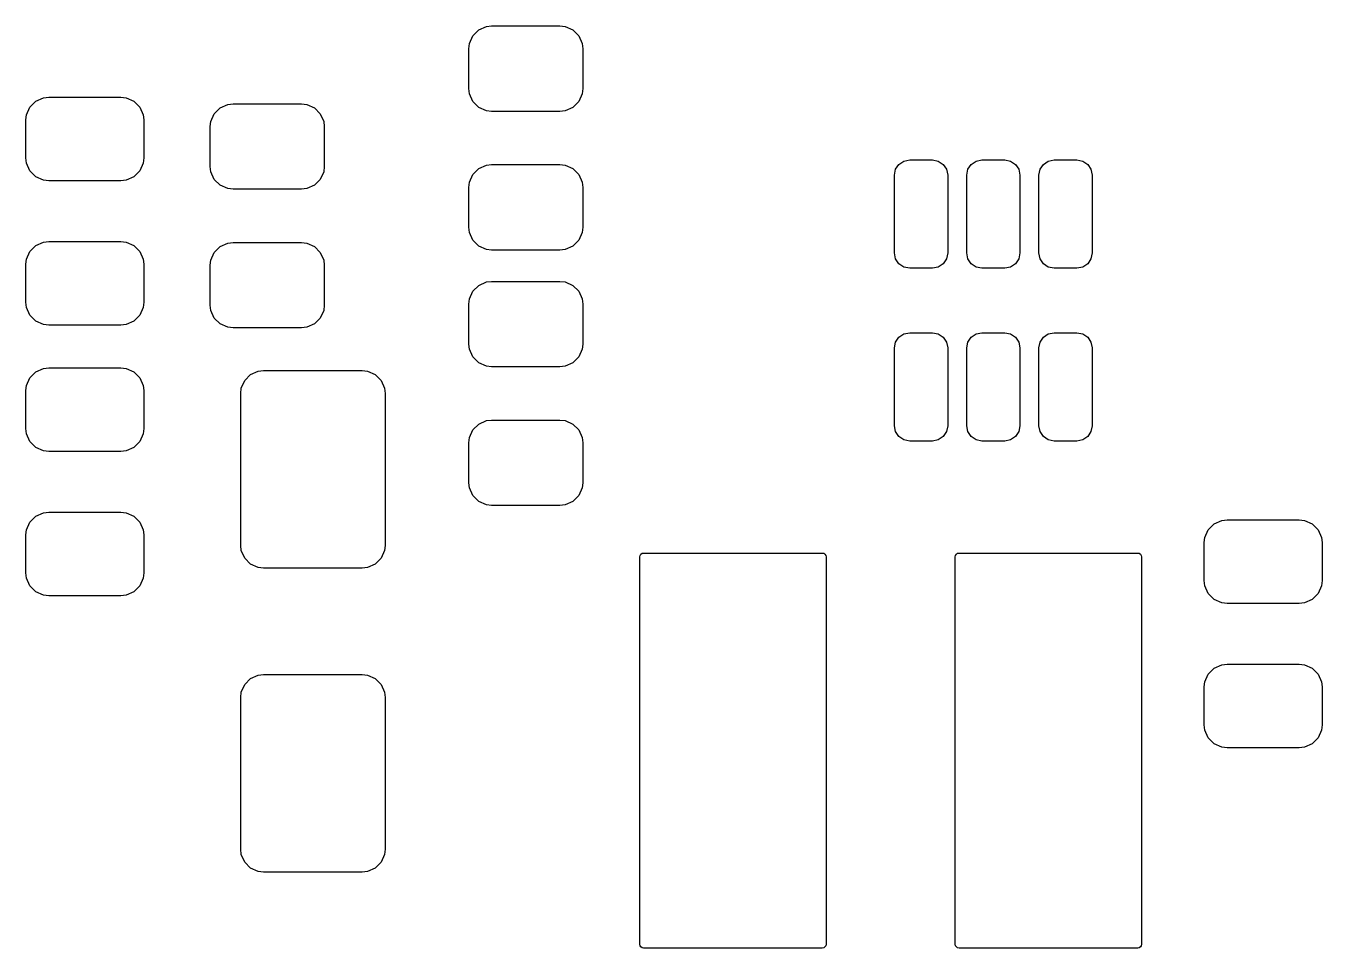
# Model space of a CAD drawing. Extents: x -0.12 to 2.12, y -0.12 to 2.52.
# Drawn here: x -0.031 to 0.641, y 1.028 to 1.505 of the extents above; entities that cross this region are included whole.
import ezdxf

# ---------------------------------------------------------------- set-up
doc = ezdxf.new("R2010")
doc.units = 0
doc.header["$MEASUREMENT"] = 0
doc.layers.add('BLACK', color=7, linetype='CONTINUOUS')

msp = doc.modelspace()

# ---------------------------------------------------------------- linework, layer by layer
at = {"layer": 'BLACK', "linetype": 'CONTINUOUS'}
for p, q in [((0.20396, 1.50335), (0.20793, 1.5051)), ((0.20793, 1.5051), (0.21063, 1.50541)), ((0.21063, 1.50541), (0.24606, 1.50541)), ((0.24606, 1.50541), (0.24877, 1.5051)), ((0.24877, 1.5051), (0.25274, 1.50335)), ((0.19913, 1.49631), (0.20089, 1.50028)), ((0.20089, 1.50028), (0.20396, 1.50335)), ((0.25274, 1.50335), (0.25581, 1.50028)), ((0.25581, 1.50028), (0.25756, 1.49631)), ((0.19882, 1.4936), (0.19913, 1.49631)), ((0.19882, 1.47293), (0.19882, 1.4936)), ((0.25756, 1.49631), (0.25787, 1.4936)), ((0.25787, 1.4936), (0.25787, 1.47293)), ((0.19913, 1.47023), (0.19882, 1.47293)), ((0.20089, 1.46626), (0.19913, 1.47023)), ((0.25756, 1.47023), (0.25581, 1.46626)), ((0.25787, 1.47293), (0.25756, 1.47023)), ((-0.0302, 1.4594), (-0.02844, 1.46337)), ((-0.02844, 1.46337), (-0.02538, 1.46644)), ((-0.02538, 1.46644), (-0.0214, 1.46819)), ((-0.0214, 1.46819), (-0.0187, 1.4685)), ((-0.0187, 1.4685), (0.0187, 1.4685)), ((0.0187, 1.4685), (0.0214, 1.46819)), ((0.0214, 1.46819), (0.02538, 1.46644)), ((0.02538, 1.46644), (0.02844, 1.46337)), ((0.02844, 1.46337), (0.0302, 1.4594)), ((0.0701, 1.46299), (0.07407, 1.46475)), ((0.07407, 1.46475), (0.07677, 1.46506)), ((0.07677, 1.46506), (0.1122, 1.46506)), ((0.1122, 1.46506), (0.11491, 1.46475)), ((0.11491, 1.46475), (0.11888, 1.46299)), ((0.20396, 1.46319), (0.20089, 1.46626)), ((0.25581, 1.46626), (0.25274, 1.46319)), ((-0.03051, 1.45669), (-0.0302, 1.4594)), ((-0.03051, 1.43701), (-0.03051, 1.45669)), ((0.0302, 1.4594), (0.03051, 1.45669)), ((0.03051, 1.45669), (0.03051, 1.43701)), ((0.06527, 1.45595), (0.06703, 1.45992)), ((0.06703, 1.45992), (0.0701, 1.46299)), ((0.11888, 1.46299), (0.12195, 1.45992)), ((0.12195, 1.45992), (0.1237, 1.45595)), ((0.20793, 1.46144), (0.20396, 1.46319)), ((0.21063, 1.46112), (0.20793, 1.46144)), ((0.24606, 1.46112), (0.21063, 1.46112)), ((0.24877, 1.46144), (0.24606, 1.46112)), ((0.25274, 1.46319), (0.24877, 1.46144)), ((0.06496, 1.45325), (0.06527, 1.45595)), ((0.06496, 1.43258), (0.06496, 1.45325)), ((0.1237, 1.45595), (0.12402, 1.45325)), ((0.12402, 1.45325), (0.12402, 1.43258)), ((-0.0302, 1.4343), (-0.03051, 1.43701)), ((0.03051, 1.43701), (0.0302, 1.4343)), ((-0.02844, 1.43033), (-0.0302, 1.4343)), ((-0.02538, 1.42726), (-0.02844, 1.43033)), ((0.02844, 1.43033), (0.02538, 1.42726)), ((0.0302, 1.4343), (0.02844, 1.43033)), ((0.06527, 1.42987), (0.06496, 1.43258)), ((0.06703, 1.4259), (0.06527, 1.42987)), ((0.1237, 1.42987), (0.12195, 1.4259)), ((0.12402, 1.43258), (0.1237, 1.42987)), ((0.20089, 1.42843), (0.20396, 1.4315)), ((0.20396, 1.4315), (0.20793, 1.43325)), ((0.20793, 1.43325), (0.21063, 1.43356)), ((0.21063, 1.43356), (0.24606, 1.43356)), ((0.24606, 1.43356), (0.24877, 1.43325)), ((0.24877, 1.43325), (0.25274, 1.4315)), ((0.25274, 1.4315), (0.25581, 1.42843)), ((0.4193, 1.4281), (0.4199, 1.43111)), ((0.4199, 1.43111), (0.42161, 1.43366)), ((0.42161, 1.43366), (0.42417, 1.43537)), ((0.42417, 1.43537), (0.42718, 1.43597)), ((0.42718, 1.43597), (0.43899, 1.43597)), ((0.43899, 1.43597), (0.442, 1.43537)), ((0.442, 1.43537), (0.44456, 1.43366)), ((0.44456, 1.43366), (0.44626, 1.43111)), ((0.44626, 1.43111), (0.44686, 1.4281)), ((0.45671, 1.4281), (0.45731, 1.43111)), ((0.45731, 1.43111), (0.45901, 1.43366)), ((0.45901, 1.43366), (0.46157, 1.43537)), ((0.46157, 1.43537), (0.46458, 1.43597)), ((0.46458, 1.43597), (0.47639, 1.43597)), ((0.47639, 1.43597), (0.4794, 1.43537)), ((0.4794, 1.43537), (0.48196, 1.43366)), ((0.48196, 1.43366), (0.48367, 1.43111)), ((0.48367, 1.43111), (0.48427, 1.4281)), ((0.49411, 1.4281), (0.49471, 1.43111)), ((0.49471, 1.43111), (0.49641, 1.43366)), ((0.49641, 1.43366), (0.49897, 1.43537)), ((0.49897, 1.43537), (0.50198, 1.43597)), ((0.50198, 1.43597), (0.51379, 1.43597)), ((0.51379, 1.43597), (0.51681, 1.43537)), ((0.51681, 1.43537), (0.51936, 1.43366)), ((0.51936, 1.43366), (0.52107, 1.43111)), ((0.52107, 1.43111), (0.52167, 1.4281)), ((-0.0214, 1.42551), (-0.02538, 1.42726)), ((-0.0187, 1.4252), (-0.0214, 1.42551)), ((0.0187, 1.4252), (-0.0187, 1.4252)), ((0.0214, 1.42551), (0.0187, 1.4252)), ((0.02538, 1.42726), (0.0214, 1.42551)), ((0.0701, 1.42283), (0.06703, 1.4259)), ((0.12195, 1.4259), (0.11888, 1.42283)), ((0.19882, 1.42175), (0.19913, 1.42446)), ((0.19913, 1.42446), (0.20089, 1.42843)), ((0.25581, 1.42843), (0.25756, 1.42446)), ((0.25756, 1.42446), (0.25787, 1.42175)), ((0.4193, 1.38774), (0.4193, 1.4281)), ((0.44686, 1.4281), (0.44686, 1.38774)), ((0.45671, 1.38774), (0.45671, 1.4281)), ((0.48427, 1.4281), (0.48427, 1.38774)), ((0.49411, 1.38774), (0.49411, 1.4281)), ((0.52167, 1.4281), (0.52167, 1.38774)), ((0.07407, 1.42108), (0.0701, 1.42283)), ((0.07677, 1.42077), (0.07407, 1.42108)), ((0.1122, 1.42077), (0.07677, 1.42077)), ((0.11491, 1.42108), (0.1122, 1.42077)), ((0.11888, 1.42283), (0.11491, 1.42108)), ((0.19882, 1.40108), (0.19882, 1.42175)), ((0.25787, 1.42175), (0.25787, 1.40108)), ((0.19913, 1.39838), (0.19882, 1.40108)), ((0.20089, 1.39441), (0.19913, 1.39838)), ((0.25756, 1.39838), (0.25581, 1.39441)), ((0.25787, 1.40108), (0.25756, 1.39838)), ((-0.02844, 1.38856), (-0.02538, 1.39163)), ((-0.02538, 1.39163), (-0.0214, 1.39339)), ((-0.0214, 1.39339), (-0.0187, 1.3937)), ((-0.0187, 1.3937), (0.0187, 1.3937)), ((0.0187, 1.3937), (0.0214, 1.39339)), ((0.0214, 1.39339), (0.02538, 1.39163)), ((0.02538, 1.39163), (0.02844, 1.38856)), ((0.06703, 1.38807), (0.0701, 1.39114)), ((0.0701, 1.39114), (0.07407, 1.39289)), ((0.07407, 1.39289), (0.07677, 1.39321)), ((0.07677, 1.39321), (0.1122, 1.39321)), ((0.1122, 1.39321), (0.11491, 1.39289)), ((0.11491, 1.39289), (0.11888, 1.39114)), ((0.11888, 1.39114), (0.12195, 1.38807)), ((0.20396, 1.39134), (0.20089, 1.39441)), ((0.20793, 1.38959), (0.20396, 1.39134)), ((0.21063, 1.38927), (0.20793, 1.38959)), ((0.24877, 1.38959), (0.24606, 1.38927)), ((0.25274, 1.39134), (0.24877, 1.38959)), ((0.25581, 1.39441), (0.25274, 1.39134)), ((-0.03051, 1.38189), (-0.0302, 1.38459)), ((-0.0302, 1.38459), (-0.02844, 1.38856)), ((0.02844, 1.38856), (0.0302, 1.38459)), ((0.0302, 1.38459), (0.03051, 1.38189)), ((0.06496, 1.3814), (0.06527, 1.3841)), ((0.06527, 1.3841), (0.06703, 1.38807)), ((0.12195, 1.38807), (0.1237, 1.3841)), ((0.1237, 1.3841), (0.12402, 1.3814)), ((0.24606, 1.38927), (0.21063, 1.38927)), ((0.4199, 1.38473), (0.4193, 1.38774)), ((0.42161, 1.38217), (0.4199, 1.38473)), ((0.44626, 1.38473), (0.44456, 1.38217)), ((0.44686, 1.38774), (0.44626, 1.38473)), ((0.45731, 1.38473), (0.45671, 1.38774)), ((0.45901, 1.38217), (0.45731, 1.38473)), ((0.48367, 1.38473), (0.48196, 1.38217)), ((0.48427, 1.38774), (0.48367, 1.38473)), ((0.49471, 1.38473), (0.49411, 1.38774)), ((0.49641, 1.38217), (0.49471, 1.38473)), ((0.52107, 1.38473), (0.51936, 1.38217)), ((0.52167, 1.38774), (0.52107, 1.38473)), ((-0.03051, 1.3622), (-0.03051, 1.38189)), ((0.03051, 1.38189), (0.03051, 1.3622)), ((0.06496, 1.36073), (0.06496, 1.3814)), ((0.12402, 1.3814), (0.12402, 1.36073)), ((0.42417, 1.38047), (0.42161, 1.38217)), ((0.42718, 1.37987), (0.42417, 1.38047)), ((0.43899, 1.37987), (0.42718, 1.37987)), ((0.442, 1.38047), (0.43899, 1.37987)), ((0.44456, 1.38217), (0.442, 1.38047)), ((0.46157, 1.38047), (0.45901, 1.38217)), ((0.46458, 1.37987), (0.46157, 1.38047)), ((0.47639, 1.37987), (0.46458, 1.37987)), ((0.4794, 1.38047), (0.47639, 1.37987)), ((0.48196, 1.38217), (0.4794, 1.38047)), ((0.49897, 1.38047), (0.49641, 1.38217)), ((0.50198, 1.37987), (0.49897, 1.38047)), ((0.51379, 1.37987), (0.50198, 1.37987)), ((0.51681, 1.38047), (0.51379, 1.37987)), ((0.51936, 1.38217), (0.51681, 1.38047)), ((0.20089, 1.3679), (0.20396, 1.37096)), ((0.20396, 1.37096), (0.20793, 1.37272)), ((0.20793, 1.37272), (0.21063, 1.37303)), ((0.21063, 1.37303), (0.24606, 1.37303)), ((0.24606, 1.37303), (0.24877, 1.37272)), ((0.24877, 1.37272), (0.25274, 1.37096)), ((0.25274, 1.37096), (0.25581, 1.3679)), ((0.19882, 1.36122), (0.19913, 1.36392)), ((0.19913, 1.36392), (0.20089, 1.3679)), ((0.25581, 1.3679), (0.25756, 1.36392)), ((0.25756, 1.36392), (0.25787, 1.36122)), ((-0.0302, 1.3595), (-0.03051, 1.3622)), ((-0.02844, 1.35553), (-0.0302, 1.3595)), ((0.0302, 1.3595), (0.02844, 1.35553)), ((0.03051, 1.3622), (0.0302, 1.3595)), ((0.06527, 1.35802), (0.06496, 1.36073)), ((0.06703, 1.35405), (0.06527, 1.35802)), ((0.1237, 1.35802), (0.12195, 1.35405)), ((0.12402, 1.36073), (0.1237, 1.35802)), ((0.19882, 1.34055), (0.19882, 1.36122)), ((0.25787, 1.36122), (0.25787, 1.34055)), ((-0.02538, 1.35246), (-0.02844, 1.35553)), ((-0.0214, 1.35071), (-0.02538, 1.35246)), ((-0.0187, 1.35039), (-0.0214, 1.35071)), ((0.0187, 1.35039), (-0.0187, 1.35039)), ((0.0214, 1.35071), (0.0187, 1.35039)), ((0.02538, 1.35246), (0.0214, 1.35071)), ((0.02844, 1.35553), (0.02538, 1.35246)), ((0.0701, 1.35098), (0.06703, 1.35405)), ((0.07407, 1.34923), (0.0701, 1.35098)), ((0.11888, 1.35098), (0.11491, 1.34923)), ((0.12195, 1.35405), (0.11888, 1.35098)), ((0.07677, 1.34892), (0.07407, 1.34923)), ((0.1122, 1.34892), (0.07677, 1.34892)), ((0.11491, 1.34923), (0.1122, 1.34892)), ((0.4199, 1.34154), (0.42161, 1.3441)), ((0.42161, 1.3441), (0.42417, 1.3458)), ((0.42417, 1.3458), (0.42718, 1.3464)), ((0.42718, 1.3464), (0.43899, 1.3464)), ((0.43899, 1.3464), (0.442, 1.3458)), ((0.442, 1.3458), (0.44456, 1.3441)), ((0.44456, 1.3441), (0.44626, 1.34154)), ((0.45731, 1.34154), (0.45901, 1.3441)), ((0.45901, 1.3441), (0.46157, 1.3458)), ((0.46157, 1.3458), (0.46458, 1.3464)), ((0.46458, 1.3464), (0.47639, 1.3464)), ((0.47639, 1.3464), (0.4794, 1.3458)), ((0.4794, 1.3458), (0.48196, 1.3441)), ((0.48196, 1.3441), (0.48367, 1.34154)), ((0.49471, 1.34154), (0.49641, 1.3441)), ((0.49641, 1.3441), (0.49897, 1.3458)), ((0.49897, 1.3458), (0.50198, 1.3464)), ((0.50198, 1.3464), (0.51379, 1.3464)), ((0.51379, 1.3464), (0.51681, 1.3458)), ((0.51681, 1.3458), (0.51936, 1.3441)), ((0.51936, 1.3441), (0.52107, 1.34154)), ((0.19913, 1.33785), (0.19882, 1.34055)), ((0.20089, 1.33388), (0.19913, 1.33785)), ((0.25756, 1.33785), (0.25581, 1.33388)), ((0.25787, 1.34055), (0.25756, 1.33785)), ((0.4193, 1.33853), (0.4199, 1.34154)), ((0.4193, 1.29818), (0.4193, 1.33853)), ((0.44626, 1.34154), (0.44686, 1.33853)), ((0.44686, 1.33853), (0.44686, 1.29818)), ((0.45671, 1.33853), (0.45731, 1.34154)), ((0.45671, 1.29818), (0.45671, 1.33853)), ((0.48367, 1.34154), (0.48427, 1.33853)), ((0.48427, 1.33853), (0.48427, 1.29818)), ((0.49411, 1.33853), (0.49471, 1.34154)), ((0.49411, 1.29818), (0.49411, 1.33853)), ((0.52107, 1.34154), (0.52167, 1.33853)), ((0.52167, 1.33853), (0.52167, 1.29818)), ((0.20396, 1.33081), (0.20089, 1.33388)), ((0.20793, 1.32905), (0.20396, 1.33081)), ((0.25274, 1.33081), (0.24877, 1.32905)), ((0.25581, 1.33388), (0.25274, 1.33081)), ((-0.0302, 1.31914), (-0.02844, 1.32311)), ((-0.02844, 1.32311), (-0.02538, 1.32618)), ((-0.02538, 1.32618), (-0.0214, 1.32793)), ((-0.0214, 1.32793), (-0.0187, 1.32825)), ((-0.0187, 1.32825), (0.0187, 1.32825)), ((0.0187, 1.32825), (0.0214, 1.32793)), ((0.0214, 1.32793), (0.02538, 1.32618)), ((0.02538, 1.32618), (0.02844, 1.32311)), ((0.02844, 1.32311), (0.0302, 1.31914)), ((0.08278, 1.32164), (0.08584, 1.3247)), ((0.08584, 1.3247), (0.08982, 1.32646)), ((0.08982, 1.32646), (0.09252, 1.32677)), ((0.09252, 1.32677), (0.1437, 1.32677)), ((0.1437, 1.32677), (0.1464, 1.32646)), ((0.1464, 1.32646), (0.15038, 1.3247)), ((0.15038, 1.3247), (0.15344, 1.32164)), ((0.21063, 1.32874), (0.20793, 1.32905)), ((0.24606, 1.32874), (0.21063, 1.32874)), ((0.24877, 1.32905), (0.24606, 1.32874)), ((-0.03051, 1.31644), (-0.0302, 1.31914)), ((-0.03051, 1.29675), (-0.03051, 1.31644)), ((0.0302, 1.31914), (0.03051, 1.31644)), ((0.03051, 1.31644), (0.03051, 1.29675)), ((0.08071, 1.31496), (0.08102, 1.31766)), ((0.08102, 1.31766), (0.08278, 1.32164)), ((0.15344, 1.32164), (0.1552, 1.31766)), ((0.1552, 1.31766), (0.15551, 1.31496)), ((0.08071, 1.23622), (0.08071, 1.31496)), ((0.15551, 1.31496), (0.15551, 1.23622)), ((-0.0302, 1.29405), (-0.03051, 1.29675)), ((0.03051, 1.29675), (0.0302, 1.29405)), ((0.19913, 1.29207), (0.20089, 1.29604)), ((0.20089, 1.29604), (0.20396, 1.29911)), ((0.20396, 1.29911), (0.20793, 1.30087)), ((0.20793, 1.30087), (0.21063, 1.30118)), ((0.21063, 1.30118), (0.24606, 1.30118)), ((0.24606, 1.30118), (0.24877, 1.30087)), ((0.24877, 1.30087), (0.25274, 1.29911)), ((0.25274, 1.29911), (0.25581, 1.29604)), ((0.25581, 1.29604), (0.25756, 1.29207)), ((0.4199, 1.29516), (0.4193, 1.29818)), ((0.44686, 1.29818), (0.44626, 1.29516)), ((0.45731, 1.29516), (0.45671, 1.29818)), ((0.48427, 1.29818), (0.48367, 1.29516)), ((0.49471, 1.29516), (0.49411, 1.29818)), ((0.52167, 1.29818), (0.52107, 1.29516)), ((-0.02844, 1.29008), (-0.0302, 1.29405)), ((-0.02538, 1.28701), (-0.02844, 1.29008)), ((0.02844, 1.29008), (0.02538, 1.28701)), ((0.0302, 1.29405), (0.02844, 1.29008)), ((0.19882, 1.28937), (0.19913, 1.29207)), ((0.19882, 1.2687), (0.19882, 1.28937)), ((0.25756, 1.29207), (0.25787, 1.28937)), ((0.25787, 1.28937), (0.25787, 1.2687)), ((0.42161, 1.29261), (0.4199, 1.29516)), ((0.42417, 1.2909), (0.42161, 1.29261)), ((0.42718, 1.2903), (0.42417, 1.2909)), ((0.43899, 1.2903), (0.42718, 1.2903)), ((0.442, 1.2909), (0.43899, 1.2903)), ((0.44456, 1.29261), (0.442, 1.2909)), ((0.44626, 1.29516), (0.44456, 1.29261)), ((0.45901, 1.29261), (0.45731, 1.29516)), ((0.46157, 1.2909), (0.45901, 1.29261)), ((0.46458, 1.2903), (0.46157, 1.2909)), ((0.47639, 1.2903), (0.46458, 1.2903)), ((0.4794, 1.2909), (0.47639, 1.2903)), ((0.48196, 1.29261), (0.4794, 1.2909)), ((0.48367, 1.29516), (0.48196, 1.29261)), ((0.49641, 1.29261), (0.49471, 1.29516)), ((0.49897, 1.2909), (0.49641, 1.29261)), ((0.50198, 1.2903), (0.49897, 1.2909)), ((0.51379, 1.2903), (0.50198, 1.2903)), ((0.51681, 1.2909), (0.51379, 1.2903)), ((0.51936, 1.29261), (0.51681, 1.2909)), ((0.52107, 1.29516), (0.51936, 1.29261)), ((-0.0214, 1.28525), (-0.02538, 1.28701)), ((-0.0187, 1.28494), (-0.0214, 1.28525)), ((0.0187, 1.28494), (-0.0187, 1.28494)), ((0.0214, 1.28525), (0.0187, 1.28494)), ((0.02538, 1.28701), (0.0214, 1.28525)), ((0.19913, 1.266), (0.19882, 1.2687)), ((0.25787, 1.2687), (0.25756, 1.266)), ((0.20089, 1.26203), (0.19913, 1.266)), ((0.20396, 1.25896), (0.20089, 1.26203)), ((0.25581, 1.26203), (0.25274, 1.25896)), ((0.25756, 1.266), (0.25581, 1.26203)), ((0.20793, 1.2572), (0.20396, 1.25896)), ((0.21063, 1.25689), (0.20793, 1.2572)), ((0.24606, 1.25689), (0.21063, 1.25689)), ((0.24877, 1.2572), (0.24606, 1.25689)), ((0.25274, 1.25896), (0.24877, 1.2572)), ((-0.02844, 1.24831), (-0.02538, 1.25138)), ((-0.02538, 1.25138), (-0.0214, 1.25313)), ((-0.0214, 1.25313), (-0.0187, 1.25344)), ((-0.0187, 1.25344), (0.0187, 1.25344)), ((0.0187, 1.25344), (0.0214, 1.25313)), ((0.0214, 1.25313), (0.02538, 1.25138)), ((0.02538, 1.25138), (0.02844, 1.24831)), ((0.58486, 1.24744), (0.58883, 1.24919)), ((0.58883, 1.24919), (0.59154, 1.24951)), ((0.59154, 1.24951), (0.62894, 1.24951)), ((0.62894, 1.24951), (0.63164, 1.24919)), ((0.63164, 1.24919), (0.63561, 1.24744)), ((-0.03051, 1.24163), (-0.0302, 1.24434)), ((-0.0302, 1.24434), (-0.02844, 1.24831)), ((0.02844, 1.24831), (0.0302, 1.24434)), ((0.0302, 1.24434), (0.03051, 1.24163)), ((0.58004, 1.2404), (0.58179, 1.24437)), ((0.58179, 1.24437), (0.58486, 1.24744)), ((0.63561, 1.24744), (0.63868, 1.24437)), ((0.63868, 1.24437), (0.64043, 1.2404)), ((-0.03051, 1.22195), (-0.03051, 1.24163)), ((0.03051, 1.24163), (0.03051, 1.22195)), ((0.08102, 1.23352), (0.08071, 1.23622)), ((0.15551, 1.23622), (0.1552, 1.23352)), ((0.57972, 1.2377), (0.58004, 1.2404)), ((0.57972, 1.21801), (0.57972, 1.2377)), ((0.64043, 1.2404), (0.64075, 1.2377)), ((0.64075, 1.2377), (0.64075, 1.21801)), ((0.08278, 1.22955), (0.08102, 1.23352)), ((0.08584, 1.22648), (0.08278, 1.22955)), ((0.15344, 1.22955), (0.15038, 1.22648)), ((0.1552, 1.23352), (0.15344, 1.22955)), ((0.2874, 1.23031), (0.28755, 1.23107)), ((0.2874, 1.02953), (0.2874, 1.23031)), ((0.28755, 1.23107), (0.28798, 1.23171)), ((0.28798, 1.23171), (0.28862, 1.23213)), ((0.28862, 1.23213), (0.28937, 1.23228)), ((0.28937, 1.23228), (0.38189, 1.23228)), ((0.38189, 1.23228), (0.38264, 1.23213)), ((0.38264, 1.23213), (0.38328, 1.23171)), ((0.38328, 1.23171), (0.38371, 1.23107)), ((0.38371, 1.23107), (0.38386, 1.23031)), ((0.38386, 1.23031), (0.38386, 1.02953)), ((0.45079, 1.23031), (0.45094, 1.23107)), ((0.45079, 1.02953), (0.45079, 1.23031)), ((0.45094, 1.23107), (0.45136, 1.23171)), ((0.45136, 1.23171), (0.452, 1.23213)), ((0.452, 1.23213), (0.45276, 1.23228)), ((0.45276, 1.23228), (0.54528, 1.23228)), ((0.54528, 1.23228), (0.54603, 1.23213)), ((0.54603, 1.23213), (0.54667, 1.23171)), ((0.54667, 1.23171), (0.54709, 1.23107)), ((0.54709, 1.23107), (0.54724, 1.23031)), ((0.54724, 1.23031), (0.54724, 1.02953)), ((-0.0302, 1.21924), (-0.03051, 1.22195)), ((0.03051, 1.22195), (0.0302, 1.21924)), ((0.08982, 1.22472), (0.08584, 1.22648)), ((0.09252, 1.22441), (0.08982, 1.22472)), ((0.1437, 1.22441), (0.09252, 1.22441)), ((0.1464, 1.22472), (0.1437, 1.22441)), ((0.15038, 1.22648), (0.1464, 1.22472)), ((-0.02844, 1.21527), (-0.0302, 1.21924)), ((-0.02538, 1.2122), (-0.02844, 1.21527)), ((0.02844, 1.21527), (0.02538, 1.2122)), ((0.0302, 1.21924), (0.02844, 1.21527)), ((0.58004, 1.21531), (0.57972, 1.21801)), ((0.58179, 1.21134), (0.58004, 1.21531)), ((0.64043, 1.21531), (0.63868, 1.21134)), ((0.64075, 1.21801), (0.64043, 1.21531)), ((-0.0214, 1.21045), (-0.02538, 1.2122)), ((-0.0187, 1.21014), (-0.0214, 1.21045)), ((0.0187, 1.21014), (-0.0187, 1.21014)), ((0.0214, 1.21045), (0.0187, 1.21014)), ((0.02538, 1.2122), (0.0214, 1.21045)), ((0.58486, 1.20827), (0.58179, 1.21134)), ((0.58883, 1.20651), (0.58486, 1.20827)), ((0.63561, 1.20827), (0.63164, 1.20651)), ((0.63868, 1.21134), (0.63561, 1.20827)), ((0.59154, 1.2062), (0.58883, 1.20651)), ((0.62894, 1.2062), (0.59154, 1.2062)), ((0.63164, 1.20651), (0.62894, 1.2062)), ((0.58883, 1.17439), (0.59154, 1.1747)), ((0.59154, 1.1747), (0.62894, 1.1747)), ((0.62894, 1.1747), (0.63164, 1.17439)), ((0.08584, 1.16722), (0.08982, 1.16898)), ((0.08982, 1.16898), (0.09252, 1.16929)), ((0.09252, 1.16929), (0.1437, 1.16929)), ((0.1437, 1.16929), (0.1464, 1.16898)), ((0.1464, 1.16898), (0.15038, 1.16722)), ((0.58004, 1.1656), (0.58179, 1.16957)), ((0.58179, 1.16957), (0.58486, 1.17264)), ((0.58486, 1.17264), (0.58883, 1.17439)), ((0.63164, 1.17439), (0.63561, 1.17264)), ((0.63561, 1.17264), (0.63868, 1.16957)), ((0.63868, 1.16957), (0.64043, 1.1656)), ((0.08102, 1.16018), (0.08278, 1.16416)), ((0.08278, 1.16416), (0.08584, 1.16722)), ((0.15038, 1.16722), (0.15344, 1.16416)), ((0.15344, 1.16416), (0.1552, 1.16018)), ((0.57972, 1.16289), (0.58004, 1.1656)), ((0.57972, 1.14321), (0.57972, 1.16289)), ((0.64043, 1.1656), (0.64075, 1.16289)), ((0.64075, 1.16289), (0.64075, 1.14321)), ((0.08071, 1.15748), (0.08102, 1.16018)), ((0.08071, 1.07874), (0.08071, 1.15748)), ((0.1552, 1.16018), (0.15551, 1.15748)), ((0.15551, 1.15748), (0.15551, 1.07874)), ((0.58004, 1.1405), (0.57972, 1.14321)), ((0.64075, 1.14321), (0.64043, 1.1405)), ((0.58179, 1.13653), (0.58004, 1.1405)), ((0.58486, 1.13346), (0.58179, 1.13653)), ((0.63868, 1.13653), (0.63561, 1.13346)), ((0.64043, 1.1405), (0.63868, 1.13653)), ((0.58883, 1.13171), (0.58486, 1.13346)), ((0.59154, 1.1314), (0.58883, 1.13171)), ((0.62894, 1.1314), (0.59154, 1.1314)), ((0.63164, 1.13171), (0.62894, 1.1314)), ((0.63561, 1.13346), (0.63164, 1.13171)), ((0.08102, 1.07604), (0.08071, 1.07874)), ((0.08278, 1.07207), (0.08102, 1.07604)), ((0.1552, 1.07604), (0.15344, 1.07207)), ((0.15551, 1.07874), (0.1552, 1.07604)), ((0.08584, 1.069), (0.08278, 1.07207)), ((0.08982, 1.06724), (0.08584, 1.069)), ((0.15038, 1.069), (0.1464, 1.06724)), ((0.15344, 1.07207), (0.15038, 1.069)), ((0.09252, 1.06693), (0.08982, 1.06724)), ((0.1437, 1.06693), (0.09252, 1.06693)), ((0.1464, 1.06724), (0.1437, 1.06693)), ((0.28755, 1.02877), (0.2874, 1.02953)), ((0.28798, 1.02814), (0.28755, 1.02877)), ((0.28862, 1.02771), (0.28798, 1.02814)), ((0.28937, 1.02756), (0.28862, 1.02771)), ((0.38189, 1.02756), (0.28937, 1.02756)), ((0.38264, 1.02771), (0.38189, 1.02756)), ((0.38328, 1.02814), (0.38264, 1.02771)), ((0.38371, 1.02877), (0.38328, 1.02814)), ((0.38386, 1.02953), (0.38371, 1.02877)), ((0.45094, 1.02877), (0.45079, 1.02953)), ((0.45136, 1.02814), (0.45094, 1.02877)), ((0.452, 1.02771), (0.45136, 1.02814)), ((0.45276, 1.02756), (0.452, 1.02771)), ((0.54528, 1.02756), (0.45276, 1.02756)), ((0.54603, 1.02771), (0.54528, 1.02756)), ((0.54667, 1.02814), (0.54603, 1.02771)), ((0.54709, 1.02877), (0.54667, 1.02814)), ((0.54724, 1.02953), (0.54709, 1.02877))]:
    msp.add_line(p, q, dxfattribs=at)

doc.saveas('drawing.dxf')
